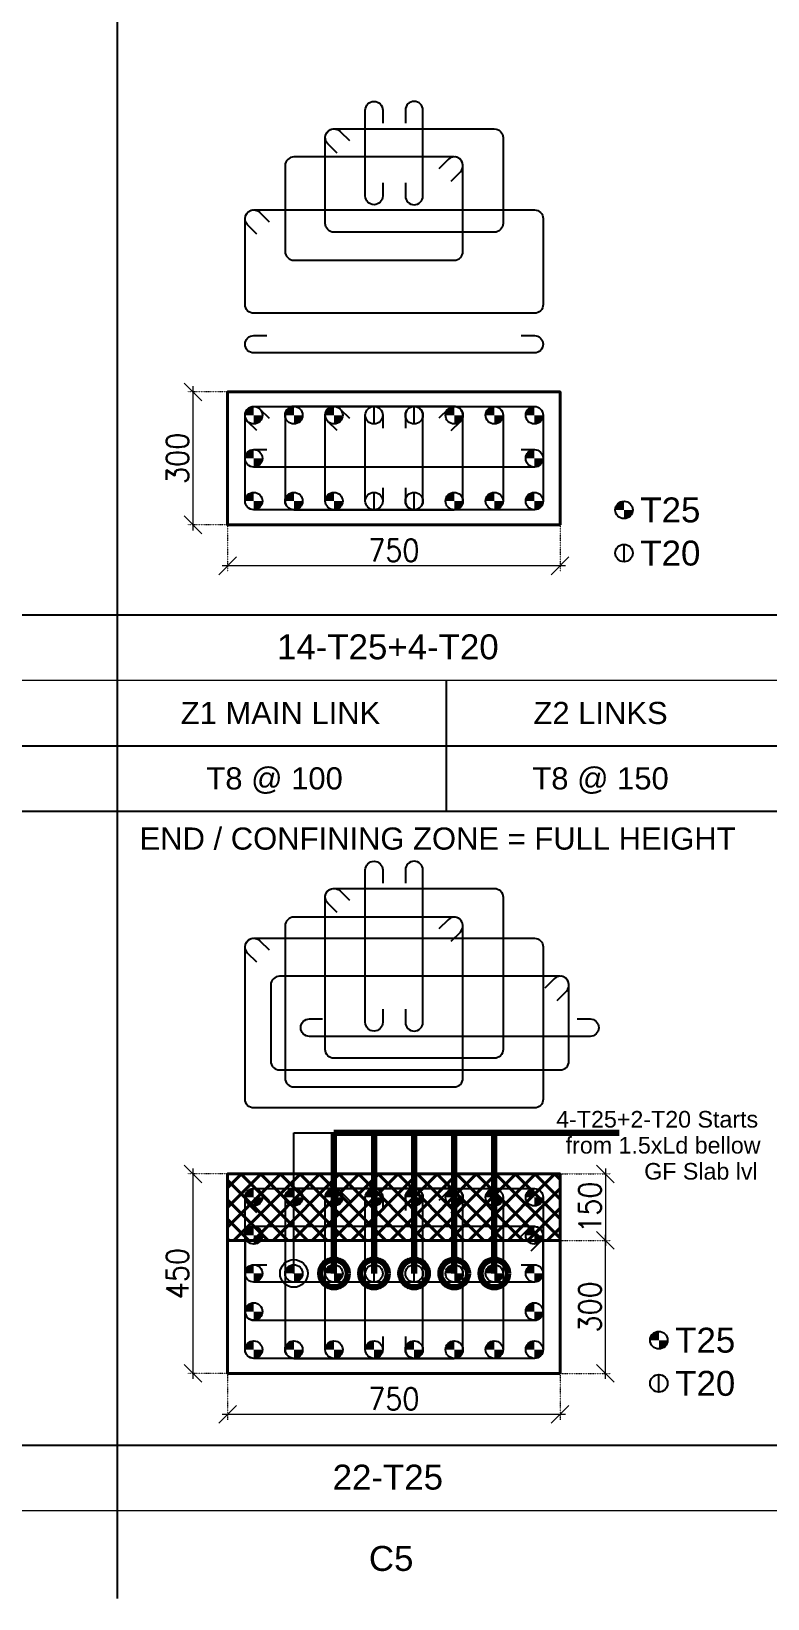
# Model space of a CAD drawing. Header units: millimetres. Extents: x 149548 to 2112824, y -1657616 to -1354760.
# Drawn here: x 2024798 to 2031443, y -1604346 to -1590201 of the extents above; entities that cross this region are included whole.
import ezdxf
from ezdxf.enums import TextEntityAlignment as Align

# ---------------------------------------------------------------- set-up
doc = ezdxf.new("R2010")
doc.units = ezdxf.units.MM
doc.header["$MEASUREMENT"] = 0
doc.header["$PDMODE"] = 98
doc.linetypes.add('DOT', pattern=[0.25, 0, -0.25])
for name, color, linetype in [('Columns', 90, 'Continuous'), ('s_hatch_25', 13, 'Continuous'), ('s_hatch_50', 43, 'Continuous'), ('s_rebar_link', 225, 'Continuous'), ('s_rebar_linkexp', 155, 'Continuous'), ('TEXT', 43, 'Continuous')]:
    doc.layers.add(name, color=color, linetype=linetype)
doc.layers.add('s-dm', color=171, linetype='Continuous', lineweight=15)
doc.layers.add('s_text', color=20, linetype='Continuous', lineweight=9)
doc.styles.add('AR', font='', dxfattribs={"width": 0.8})
doc.styles.add('ARIAL', font='arial.ttf')
doc.styles.add('RS', font='romans.shx', dxfattribs={"width": 0.9})
doc.styles.get('AR').set_extended_font_data('Arial Unicode MS')
doc.dimstyles.new('100', dxfattribs={"dimtxt": 180, "dimasz": 80, "dimexe": 0.18, "dimexo": 0.0625, "dimgap": 1, "dimtad": 1, "dimdec": 0, "dimzin": 0, "dimdsep": 46, "dimtxsty": 'AR', "dimblk": 'DOT', "dimcen": 0.09, "dimse1": 1, "dimse2": 1, "dimclrd": 50, "dimclrt": 256, "dimadec": 0, "dimazin": 0, "dimtfac": 1, "dimtdec": 0, "dimtix": 1, "dimtofl": 0, "dimtmove": 2, "dimatfit": 0, "dimfxl": 1, "dimtolj": 1, "dimtzin": 0, "dimlwd": -1, "dimarcsym": 0})
doc.dimstyles.new('Maheboob', dxfattribs={"dimtxt": 100, "dimasz": 100, "dimexe": 0, "dimexo": 0, "dimgap": 50, "dimtad": 1, "dimdec": 0, "dimdsep": 46, "dimtxsty": 'RS', "dimblk": 'ME', "dimcen": 225, "dimdle": 25, "dimclrd": 256, "dimclre": 256, "dimclrt": 7, "dimadec": 1, "dimazin": 1, "dimtfac": 1, "dimtdec": 0, "dimtmove": 0, "dimatfit": 0, "dimldrblk": 'ME', "dimfxl": 1, "dimlwd": -1, "dimlwe": -1, "dimarcsym": 0})

# ---------------------------------------------------------------- blocks, each defined once
blk = doc.blocks.new('_Oblique')
at = {"color": 0, "linetype": 'ByBlock', "lineweight": -2}
blk.add_line((-0.5, -0.5), (0.5, 0.5), dxfattribs=at)
blk = doc.blocks.new('*D1189')
at = {"layer": 'Defpoints', "color": 0}
for p in [(2026257, -1600513), (2026569, -1600513), (2026569, -1602313)]:
    blk.add_point(p, dxfattribs=at)
at = {"layer": 's-dm', "linetype": 'DOT'}
for p, q in [((2026569, -1600513), (2026207, -1600513)), ((2026569, -1602313), (2026207, -1602313))]:
    blk.add_line(p, q, dxfattribs=at)
at = {"layer": 's-dm'}
blk.add_line((2026257, -1602363), (2026257, -1600463), dxfattribs=at)
at = {"layer": 's-dm', "xscale": 160, "yscale": 160, "zscale": 160}
for p, rotation in [((2026257, -1600513), 90), ((2026257, -1602313), 270)]:
    blk.add_blockref('_Oblique', p, dxfattribs=dict(at, rotation=rotation))
at = {"layer": 's-dm', "color": 7, "insert": (2026117, -1601413), "char_height": 200, "attachment_point": 5, "rotation": 90, "style": 'RS'}
blk.add_mtext('450', dxfattribs=at)
blk = doc.blocks.new('ME')
at = {"layer": 's-dm', "color": 2, "ltscale": 50}
for p, q in [((0, -1.044), (0, 1.044)), ((-1.044, 0), (1.044, 0))]:
    blk.add_line(p, q, dxfattribs=at)
blk.add_lwpolyline([(0.738, 0.738), (-0.738, -0.738)], dxfattribs=at)
blk = doc.blocks.new('*D1190')
at = {"layer": 'Defpoints', "color": 0}
for p in [(2026569, -1602313), (2029569, -1602313), (2026569, -1602683)]:
    blk.add_point(p, dxfattribs=at)
at = {"layer": 's-dm', "linetype": 'DOT'}
for p, q in [((2026569, -1602313), (2026569, -1602733)), ((2029569, -1602313), (2029569, -1602733))]:
    blk.add_line(p, q, dxfattribs=at)
at = {"layer": 's-dm'}
blk.add_line((2029619, -1602683), (2026519, -1602683), dxfattribs=at)
at = {"layer": 's-dm', "xscale": 160, "yscale": 160, "zscale": 160, "rotation": 180}
blk.add_blockref('_Oblique', (2026569, -1602683), dxfattribs=at)
at = {"layer": 's-dm', "xscale": 160, "yscale": 160, "zscale": 160}
blk.add_blockref('_Oblique', (2029569, -1602683), dxfattribs=at)
at = {"layer": 's-dm', "color": 7, "insert": (2028069, -1602543), "char_height": 200, "attachment_point": 5, "style": 'RS'}
blk.add_mtext('750', dxfattribs=at)
blk = doc.blocks.new('*D1209')
at = {"layer": 'Defpoints', "color": 0}
for p in [(2026257, -1593455), (2026569, -1593455), (2026569, -1594655)]:
    blk.add_point(p, dxfattribs=at)
at = {"layer": 's-dm', "linetype": 'DOT'}
for p, q in [((2026569, -1593455), (2026207, -1593455)), ((2026569, -1594655), (2026207, -1594655))]:
    blk.add_line(p, q, dxfattribs=at)
at = {"layer": 's-dm'}
blk.add_line((2026257, -1594705), (2026257, -1593405), dxfattribs=at)
at = {"layer": 's-dm', "xscale": 160, "yscale": 160, "zscale": 160}
for p, rotation in [((2026257, -1593455), 90), ((2026257, -1594655), 270)]:
    blk.add_blockref('_Oblique', p, dxfattribs=dict(at, rotation=rotation))
at = {"layer": 's-dm', "color": 7, "insert": (2026117, -1594055), "char_height": 200, "attachment_point": 5, "rotation": 90, "style": 'RS'}
blk.add_mtext('300', dxfattribs=at)
blk = doc.blocks.new('*D1210')
at = {"layer": 'Defpoints', "color": 0}
for p in [(2026569, -1594655), (2029569, -1594655), (2026569, -1595025)]:
    blk.add_point(p, dxfattribs=at)
at = {"layer": 's-dm', "linetype": 'DOT'}
for p, q in [((2026569, -1594655), (2026569, -1595075)), ((2029569, -1594655), (2029569, -1595075))]:
    blk.add_line(p, q, dxfattribs=at)
at = {"layer": 's-dm'}
blk.add_line((2029619, -1595025), (2026519, -1595025), dxfattribs=at)
at = {"layer": 's-dm', "xscale": 160, "yscale": 160, "zscale": 160, "rotation": 180}
blk.add_blockref('_Oblique', (2026569, -1595025), dxfattribs=at)
at = {"layer": 's-dm', "xscale": 160, "yscale": 160, "zscale": 160}
blk.add_blockref('_Oblique', (2029569, -1595025), dxfattribs=at)
at = {"layer": 's-dm', "color": 7, "insert": (2028069, -1594885), "char_height": 200, "attachment_point": 5, "style": 'RS'}
blk.add_mtext('750', dxfattribs=at)
blk = doc.blocks.new('*D1223')
at = {"layer": 'Defpoints', "color": 0}
for p in [(2029569, -1600513), (2029569, -1601113), (2029979, -1601113)]:
    blk.add_point(p, dxfattribs=at)
at = {"layer": 's-dm', "linetype": 'DOT'}
for p, q in [((2029569, -1600513), (2030029, -1600513)), ((2029569, -1601113), (2030029, -1601113))]:
    blk.add_line(p, q, dxfattribs=at)
at = {"layer": 's-dm'}
blk.add_line((2029979, -1600463), (2029979, -1601163), dxfattribs=at)
at = {"layer": 's-dm', "xscale": 160, "yscale": 160, "zscale": 160}
for p, rotation in [((2029979, -1600513), 90), ((2029979, -1601113), 270)]:
    blk.add_blockref('_Oblique', p, dxfattribs=dict(at, rotation=rotation))
at = {"layer": 's-dm', "color": 7, "insert": (2029839, -1600813), "char_height": 200, "attachment_point": 5, "rotation": 90, "style": 'RS'}
blk.add_mtext('150', dxfattribs=at)
blk = doc.blocks.new('*D1224')
at = {"layer": 'Defpoints', "color": 0}
for p in [(2029569, -1601113), (2029979, -1601113), (2029569, -1602313)]:
    blk.add_point(p, dxfattribs=at)
at = {"layer": 's-dm', "linetype": 'DOT'}
for p, q in [((2029569, -1601113), (2030029, -1601113)), ((2029569, -1602313), (2030029, -1602313))]:
    blk.add_line(p, q, dxfattribs=at)
at = {"layer": 's-dm'}
blk.add_line((2029979, -1602363), (2029979, -1601063), dxfattribs=at)
at = {"layer": 's-dm', "xscale": 160, "yscale": 160, "zscale": 160}
for p, rotation in [((2029979, -1601113), 90), ((2029979, -1602313), 270)]:
    blk.add_blockref('_Oblique', p, dxfattribs=dict(at, rotation=rotation))
at = {"layer": 's-dm', "color": 7, "insert": (2029839, -1601713), "char_height": 200, "attachment_point": 5, "rotation": 90, "style": 'RS'}
blk.add_mtext('300', dxfattribs=at)
blk = doc.blocks.new('_Dot')
at = {"linetype": 'ByBlock', "lineweight": -2}
blk.add_line((-0.5, 0), (-1, 0), dxfattribs=at)
at = {"linetype": 'ByBlock', "const_width": 0.5}
blk.add_lwpolyline([(-0.25, 0, 1), (0.25, 0, 1)], format="xyb", close=True, dxfattribs=at)

msp = doc.modelspace()

# ---------------------------------------------------------------- hatches: boundary and pattern name
at = {"layer": 'Columns', "lineweight": 40}
h = msp.add_hatch(dxfattribs=at)
h.set_pattern_fill('ANSI37', color=251, scale=1000)
h.set_pattern_definition([(45, (-44688.55, 80011.89), (-88.3883476, 88.3883476), []), (135, (-44688.55, 80011.89), (-88.3883476, -88.3883476), [])])
h.paths.add_polyline_path([(2029569, -1601113), (2029569, -1600513), (2026569, -1600513), (2026569, -1601113)])
at = {"layer": 's_rebar_link'}
h = msp.add_hatch(color=256, dxfattribs=at)
edge = h.paths.add_edge_path(flags=0)
edge.add_line((2026726.5, -1593665.6), (2026805.2, -1593665.6))
edge.add_line((2026805.2, -1593665.6), (2026805.2, -1593586.9))
edge.add_arc((2026805.2, -1593665.6), 78.7, 90, 180)
edge = h.paths.add_edge_path(flags=0)
edge.add_line((2026884, -1593665.6), (2026805.2, -1593665.6))
edge.add_line((2026805.2, -1593665.6), (2026805.2, -1593744.3))
edge.add_arc((2026805.2, -1593665.6), 78.7, 270, 360)
h = msp.add_hatch(color=256, dxfattribs=at)
edge = h.paths.add_edge_path(flags=0)
edge.add_line((2027088.3, -1593665.6), (2027167, -1593665.6))
edge.add_line((2027167, -1593665.6), (2027167, -1593586.9))
edge.add_arc((2027167, -1593665.6), 78.7, 90, 180)
edge = h.paths.add_edge_path(flags=0)
edge.add_line((2027245.8, -1593665.6), (2027167, -1593665.6))
edge.add_line((2027167, -1593665.6), (2027167, -1593744.3))
edge.add_arc((2027167, -1593665.6), 78.7, 270, 360)
h = msp.add_hatch(color=256, dxfattribs=at)
edge = h.paths.add_edge_path(flags=0)
edge.add_line((2027450.1, -1593665.6), (2027528.9, -1593665.6))
edge.add_line((2027528.9, -1593665.6), (2027528.9, -1593586.9))
edge.add_arc((2027528.9, -1593665.6), 78.7, 90, 180)
edge = h.paths.add_edge_path(flags=0)
edge.add_line((2027607.6, -1593665.6), (2027528.9, -1593665.6))
edge.add_line((2027528.9, -1593665.6), (2027528.9, -1593744.3))
edge.add_arc((2027528.9, -1593665.6), 78.7, 270, 360)
h = msp.add_hatch(color=256, dxfattribs=at)
edge = h.paths.add_edge_path(flags=0)
edge.add_line((2028535.6, -1593665.6), (2028614.3, -1593665.6))
edge.add_line((2028614.3, -1593665.6), (2028614.3, -1593586.9))
edge.add_arc((2028614.3, -1593665.6), 78.7, 90, 180)
edge = h.paths.add_edge_path(flags=0)
edge.add_line((2028693, -1593665.6), (2028614.3, -1593665.6))
edge.add_line((2028614.3, -1593665.6), (2028614.3, -1593744.3))
edge.add_arc((2028614.3, -1593665.6), 78.7, 270, 360)
h = msp.add_hatch(color=256, dxfattribs=at)
edge = h.paths.add_edge_path(flags=0)
edge.add_line((2028897.4, -1593665.6), (2028976.1, -1593665.6))
edge.add_line((2028976.1, -1593665.6), (2028976.1, -1593586.9))
edge.add_arc((2028976.1, -1593665.6), 78.7, 90, 180)
edge = h.paths.add_edge_path(flags=0)
edge.add_line((2029054.9, -1593665.6), (2028976.1, -1593665.6))
edge.add_line((2028976.1, -1593665.6), (2028976.1, -1593744.3))
edge.add_arc((2028976.1, -1593665.6), 78.7, 270, 360)
h = msp.add_hatch(color=256, dxfattribs=at)
edge = h.paths.add_edge_path(flags=0)
edge.add_line((2029259.2, -1593665.6), (2029337.9, -1593665.6))
edge.add_line((2029337.9, -1593665.6), (2029337.9, -1593586.9))
edge.add_arc((2029337.9, -1593665.6), 78.7, 90, 180)
edge = h.paths.add_edge_path(flags=0)
edge.add_line((2029416.7, -1593665.6), (2029337.9, -1593665.6))
edge.add_line((2029337.9, -1593665.6), (2029337.9, -1593744.3))
edge.add_arc((2029337.9, -1593665.6), 78.7, 270, 360)
h = msp.add_hatch(color=256, dxfattribs=at)
edge = h.paths.add_edge_path(flags=0)
edge.add_line((2026726.5, -1594055), (2026805.2, -1594055))
edge.add_line((2026805.2, -1594055), (2026805.2, -1593976.3))
edge.add_arc((2026805.2, -1594055), 78.7, 90, 180)
edge = h.paths.add_edge_path(flags=0)
edge.add_line((2026884, -1594055), (2026805.2, -1594055))
edge.add_line((2026805.2, -1594055), (2026805.2, -1594133.8))
edge.add_arc((2026805.2, -1594055), 78.7, 270, 360)
h = msp.add_hatch(color=256, dxfattribs=at)
edge = h.paths.add_edge_path(flags=0)
edge.add_line((2029259.2, -1594055), (2029337.9, -1594055))
edge.add_line((2029337.9, -1594055), (2029337.9, -1593976.3))
edge.add_arc((2029337.9, -1594055), 78.7, 90, 180)
edge = h.paths.add_edge_path(flags=0)
edge.add_line((2029416.7, -1594055), (2029337.9, -1594055))
edge.add_line((2029337.9, -1594055), (2029337.9, -1594133.8))
edge.add_arc((2029337.9, -1594055), 78.7, 270, 360)
h = msp.add_hatch(color=256, dxfattribs=at)
edge = h.paths.add_edge_path(flags=0)
edge.add_line((2026726.5, -1594440.6), (2026805.2, -1594440.6))
edge.add_line((2026805.2, -1594440.6), (2026805.2, -1594361.8))
edge.add_arc((2026805.2, -1594440.6), 78.7, 90, 180)
edge = h.paths.add_edge_path(flags=0)
edge.add_line((2026884, -1594440.6), (2026805.2, -1594440.6))
edge.add_line((2026805.2, -1594440.6), (2026805.2, -1594519.3))
edge.add_arc((2026805.2, -1594440.6), 78.7, 270, 360)
h = msp.add_hatch(color=256, dxfattribs=at)
edge = h.paths.add_edge_path(flags=0)
edge.add_line((2027088.3, -1594440.6), (2027167, -1594440.6))
edge.add_line((2027167, -1594440.6), (2027167, -1594361.8))
edge.add_arc((2027167, -1594440.6), 78.7, 90, 180)
edge = h.paths.add_edge_path(flags=0)
edge.add_line((2027245.8, -1594440.6), (2027167, -1594440.6))
edge.add_line((2027167, -1594440.6), (2027167, -1594519.3))
edge.add_arc((2027167, -1594440.6), 78.7, 270, 360)
h = msp.add_hatch(color=256, dxfattribs=at)
edge = h.paths.add_edge_path(flags=0)
edge.add_line((2027450.1, -1594440.6), (2027528.9, -1594440.6))
edge.add_line((2027528.9, -1594440.6), (2027528.9, -1594361.8))
edge.add_arc((2027528.9, -1594440.6), 78.7, 90, 180)
edge = h.paths.add_edge_path(flags=0)
edge.add_line((2027607.6, -1594440.6), (2027528.9, -1594440.6))
edge.add_line((2027528.9, -1594440.6), (2027528.9, -1594519.3))
edge.add_arc((2027528.9, -1594440.6), 78.7, 270, 360)
h = msp.add_hatch(color=256, dxfattribs=at)
edge = h.paths.add_edge_path(flags=0)
edge.add_line((2028535.6, -1594440.6), (2028614.3, -1594440.6))
edge.add_line((2028614.3, -1594440.6), (2028614.3, -1594361.8))
edge.add_arc((2028614.3, -1594440.6), 78.7, 90, 180)
edge = h.paths.add_edge_path(flags=0)
edge.add_line((2028693, -1594440.6), (2028614.3, -1594440.6))
edge.add_line((2028614.3, -1594440.6), (2028614.3, -1594519.3))
edge.add_arc((2028614.3, -1594440.6), 78.7, 270, 360)
h = msp.add_hatch(color=256, dxfattribs=at)
edge = h.paths.add_edge_path(flags=0)
edge.add_line((2028897.4, -1594440.6), (2028976.1, -1594440.6))
edge.add_line((2028976.1, -1594440.6), (2028976.1, -1594361.8))
edge.add_arc((2028976.1, -1594440.6), 78.7, 90, 180)
edge = h.paths.add_edge_path(flags=0)
edge.add_line((2029054.9, -1594440.6), (2028976.1, -1594440.6))
edge.add_line((2028976.1, -1594440.6), (2028976.1, -1594519.3))
edge.add_arc((2028976.1, -1594440.6), 78.7, 270, 360)
h = msp.add_hatch(color=256, dxfattribs=at)
edge = h.paths.add_edge_path(flags=0)
edge.add_line((2029259.2, -1594440.6), (2029337.9, -1594440.6))
edge.add_line((2029337.9, -1594440.6), (2029337.9, -1594361.8))
edge.add_arc((2029337.9, -1594440.6), 78.7, 90, 180)
edge = h.paths.add_edge_path(flags=0)
edge.add_line((2029416.7, -1594440.6), (2029337.9, -1594440.6))
edge.add_line((2029337.9, -1594440.6), (2029337.9, -1594519.3))
edge.add_arc((2029337.9, -1594440.6), 78.7, 270, 360)
h = msp.add_hatch(color=256, dxfattribs=at)
edge = h.paths.add_edge_path(flags=0)
edge.add_line((2030067.8, -1594520.4), (2030146.6, -1594520.4))
edge.add_line((2030146.6, -1594520.4), (2030146.6, -1594441.7))
edge.add_arc((2030146.6, -1594520.4), 78.7, 90, 180)
edge = h.paths.add_edge_path(flags=0)
edge.add_line((2030225.3, -1594520.4), (2030146.6, -1594520.4))
edge.add_line((2030146.6, -1594520.4), (2030146.6, -1594599.2))
edge.add_arc((2030146.6, -1594520.4), 78.7, 270, 360)
h = msp.add_hatch(color=256, dxfattribs=at)
edge = h.paths.add_edge_path(flags=0)
edge.add_line((2026726.5, -1600723.6), (2026805.2, -1600723.6))
edge.add_line((2026805.2, -1600723.6), (2026805.2, -1600644.8))
edge.add_arc((2026805.2, -1600723.6), 78.7, 90, 180)
edge = h.paths.add_edge_path(flags=0)
edge.add_line((2026884, -1600723.6), (2026805.2, -1600723.6))
edge.add_line((2026805.2, -1600723.6), (2026805.2, -1600802.3))
edge.add_arc((2026805.2, -1600723.6), 78.7, 270, 360)
h = msp.add_hatch(color=256, dxfattribs=at)
edge = h.paths.add_edge_path(flags=0)
edge.add_line((2027088.3, -1600723.6), (2027167, -1600723.6))
edge.add_line((2027167, -1600723.6), (2027167, -1600644.8))
edge.add_arc((2027167, -1600723.6), 78.7, 90, 180)
edge = h.paths.add_edge_path(flags=0)
edge.add_line((2027245.8, -1600723.6), (2027167, -1600723.6))
edge.add_line((2027167, -1600723.6), (2027167, -1600802.3))
edge.add_arc((2027167, -1600723.6), 78.7, 270, 360)
h = msp.add_hatch(color=256, dxfattribs=at)
edge = h.paths.add_edge_path(flags=0)
edge.add_line((2027450.1, -1600723.6), (2027528.9, -1600723.6))
edge.add_line((2027528.9, -1600723.6), (2027528.9, -1600644.8))
edge.add_arc((2027528.9, -1600723.6), 78.7, 90, 180)
edge = h.paths.add_edge_path(flags=0)
edge.add_line((2027607.6, -1600723.6), (2027528.9, -1600723.6))
edge.add_line((2027528.9, -1600723.6), (2027528.9, -1600802.3))
edge.add_arc((2027528.9, -1600723.6), 78.7, 270, 360)
h = msp.add_hatch(color=256, dxfattribs=at)
edge = h.paths.add_edge_path(flags=0)
edge.add_line((2027811.9, -1600723.6), (2027890.7, -1600723.6))
edge.add_line((2027890.7, -1600723.6), (2027890.7, -1600644.8))
edge.add_arc((2027890.7, -1600723.6), 78.7, 90, 180)
edge = h.paths.add_edge_path(flags=0)
edge.add_line((2027969.4, -1600723.6), (2027890.7, -1600723.6))
edge.add_line((2027890.7, -1600723.6), (2027890.7, -1600802.3))
edge.add_arc((2027890.7, -1600723.6), 78.7, 270, 360)
h = msp.add_hatch(color=256, dxfattribs=at)
edge = h.paths.add_edge_path(flags=0)
edge.add_line((2028173.8, -1600723.6), (2028252.5, -1600723.6))
edge.add_line((2028252.5, -1600723.6), (2028252.5, -1600644.8))
edge.add_arc((2028252.5, -1600723.6), 78.7, 90, 180)
edge = h.paths.add_edge_path(flags=0)
edge.add_line((2028331.2, -1600723.6), (2028252.5, -1600723.6))
edge.add_line((2028252.5, -1600723.6), (2028252.5, -1600802.3))
edge.add_arc((2028252.5, -1600723.6), 78.7, 270, 360)
h = msp.add_hatch(color=256, dxfattribs=at)
edge = h.paths.add_edge_path(flags=0)
edge.add_line((2028535.6, -1600723.6), (2028614.3, -1600723.6))
edge.add_line((2028614.3, -1600723.6), (2028614.3, -1600644.8))
edge.add_arc((2028614.3, -1600723.6), 78.7, 90, 180)
edge = h.paths.add_edge_path(flags=0)
edge.add_line((2028693, -1600723.6), (2028614.3, -1600723.6))
edge.add_line((2028614.3, -1600723.6), (2028614.3, -1600802.3))
edge.add_arc((2028614.3, -1600723.6), 78.7, 270, 360)
h = msp.add_hatch(color=256, dxfattribs=at)
edge = h.paths.add_edge_path(flags=0)
edge.add_line((2028897.4, -1600723.6), (2028976.1, -1600723.6))
edge.add_line((2028976.1, -1600723.6), (2028976.1, -1600644.8))
edge.add_arc((2028976.1, -1600723.6), 78.7, 90, 180)
edge = h.paths.add_edge_path(flags=0)
edge.add_line((2029054.9, -1600723.6), (2028976.1, -1600723.6))
edge.add_line((2028976.1, -1600723.6), (2028976.1, -1600802.3))
edge.add_arc((2028976.1, -1600723.6), 78.7, 270, 360)
h = msp.add_hatch(color=256, dxfattribs=at)
edge = h.paths.add_edge_path(flags=0)
edge.add_line((2029259.2, -1600723.6), (2029337.9, -1600723.6))
edge.add_line((2029337.9, -1600723.6), (2029337.9, -1600644.8))
edge.add_arc((2029337.9, -1600723.6), 78.7, 90, 180)
edge = h.paths.add_edge_path(flags=0)
edge.add_line((2029416.7, -1600723.6), (2029337.9, -1600723.6))
edge.add_line((2029337.9, -1600723.6), (2029337.9, -1600802.3))
edge.add_arc((2029337.9, -1600723.6), 78.7, 270, 360)
h = msp.add_hatch(color=256, dxfattribs=at)
edge = h.paths.add_edge_path(flags=0)
edge.add_line((2026726.5, -1601067.3), (2026805.2, -1601067.3))
edge.add_line((2026805.2, -1601067.3), (2026805.2, -1600988.6))
edge.add_arc((2026805.2, -1601067.3), 78.7, 90, 180)
edge = h.paths.add_edge_path(flags=0)
edge.add_line((2026884, -1601067.3), (2026805.2, -1601067.3))
edge.add_line((2026805.2, -1601067.3), (2026805.2, -1601146))
edge.add_arc((2026805.2, -1601067.3), 78.7, 270, 360)
h = msp.add_hatch(color=256, dxfattribs=at)
edge = h.paths.add_edge_path(flags=0)
edge.add_line((2029259.2, -1601067.3), (2029337.9, -1601067.3))
edge.add_line((2029337.9, -1601067.3), (2029337.9, -1600988.6))
edge.add_arc((2029337.9, -1601067.3), 78.7, 90, 180)
edge = h.paths.add_edge_path(flags=0)
edge.add_line((2029416.7, -1601067.3), (2029337.9, -1601067.3))
edge.add_line((2029337.9, -1601067.3), (2029337.9, -1601146))
edge.add_arc((2029337.9, -1601067.3), 78.7, 270, 360)
h = msp.add_hatch(color=256, dxfattribs=at)
edge = h.paths.add_edge_path(flags=0)
edge.add_line((2026726.5, -1601411), (2026805.2, -1601411))
edge.add_line((2026805.2, -1601411), (2026805.2, -1601332.3))
edge.add_arc((2026805.2, -1601411), 78.7, 90, 180)
edge = h.paths.add_edge_path(flags=0)
edge.add_line((2026884, -1601411), (2026805.2, -1601411))
edge.add_line((2026805.2, -1601411), (2026805.2, -1601489.8))
edge.add_arc((2026805.2, -1601411), 78.7, 270, 360)
h = msp.add_hatch(color=256, dxfattribs=at)
edge = h.paths.add_edge_path(flags=0)
edge.add_line((2027088.3, -1601411), (2027167, -1601411))
edge.add_line((2027167, -1601411), (2027167, -1601332.3))
edge.add_arc((2027167, -1601411), 78.7, 90, 180)
edge = h.paths.add_edge_path(flags=0)
edge.add_line((2027245.8, -1601411), (2027167, -1601411))
edge.add_line((2027167, -1601411), (2027167, -1601489.8))
edge.add_arc((2027167, -1601411), 78.7, 270, 360)
h = msp.add_hatch(color=256, dxfattribs=at)
edge = h.paths.add_edge_path(flags=0)
edge.add_line((2027450.1, -1601411), (2027528.9, -1601411))
edge.add_line((2027528.9, -1601411), (2027528.9, -1601332.3))
edge.add_arc((2027528.9, -1601411), 78.7, 90, 180)
edge = h.paths.add_edge_path(flags=0)
edge.add_line((2027607.6, -1601411), (2027528.9, -1601411))
edge.add_line((2027528.9, -1601411), (2027528.9, -1601489.8))
edge.add_arc((2027528.9, -1601411), 78.7, 270, 360)
h = msp.add_hatch(color=256, dxfattribs=at)
edge = h.paths.add_edge_path(flags=0)
edge.add_line((2028535.6, -1601411), (2028614.3, -1601411))
edge.add_line((2028614.3, -1601411), (2028614.3, -1601332.3))
edge.add_arc((2028614.3, -1601411), 78.7, 90, 180)
edge = h.paths.add_edge_path(flags=0)
edge.add_line((2028693, -1601411), (2028614.3, -1601411))
edge.add_line((2028614.3, -1601411), (2028614.3, -1601489.8))
edge.add_arc((2028614.3, -1601411), 78.7, 270, 360)
h = msp.add_hatch(color=256, dxfattribs=at)
edge = h.paths.add_edge_path(flags=0)
edge.add_line((2028897.4, -1601411), (2028976.1, -1601411))
edge.add_line((2028976.1, -1601411), (2028976.1, -1601332.3))
edge.add_arc((2028976.1, -1601411), 78.7, 90, 180)
edge = h.paths.add_edge_path(flags=0)
edge.add_line((2029054.9, -1601411), (2028976.1, -1601411))
edge.add_line((2028976.1, -1601411), (2028976.1, -1601489.8))
edge.add_arc((2028976.1, -1601411), 78.7, 270, 360)
h = msp.add_hatch(color=256, dxfattribs=at)
edge = h.paths.add_edge_path(flags=0)
edge.add_line((2029259.2, -1601411), (2029337.9, -1601411))
edge.add_line((2029337.9, -1601411), (2029337.9, -1601332.3))
edge.add_arc((2029337.9, -1601411), 78.7, 90, 180)
edge = h.paths.add_edge_path(flags=0)
edge.add_line((2029416.7, -1601411), (2029337.9, -1601411))
edge.add_line((2029337.9, -1601411), (2029337.9, -1601489.8))
edge.add_arc((2029337.9, -1601411), 78.7, 270, 360)
h = msp.add_hatch(color=256, dxfattribs=at)
edge = h.paths.add_edge_path(flags=0)
edge.add_line((2026726.5, -1601754.8), (2026805.2, -1601754.8))
edge.add_line((2026805.2, -1601754.8), (2026805.2, -1601676))
edge.add_arc((2026805.2, -1601754.8), 78.7, 90, 180)
edge = h.paths.add_edge_path(flags=0)
edge.add_line((2026884, -1601754.8), (2026805.2, -1601754.8))
edge.add_line((2026805.2, -1601754.8), (2026805.2, -1601833.5))
edge.add_arc((2026805.2, -1601754.8), 78.7, 270, 360)
h = msp.add_hatch(color=256, dxfattribs=at)
edge = h.paths.add_edge_path(flags=0)
edge.add_line((2029259.2, -1601754.8), (2029337.9, -1601754.8))
edge.add_line((2029337.9, -1601754.8), (2029337.9, -1601676))
edge.add_arc((2029337.9, -1601754.8), 78.7, 90, 180)
edge = h.paths.add_edge_path(flags=0)
edge.add_line((2029416.7, -1601754.8), (2029337.9, -1601754.8))
edge.add_line((2029337.9, -1601754.8), (2029337.9, -1601833.5))
edge.add_arc((2029337.9, -1601754.8), 78.7, 270, 360)
h = msp.add_hatch(color=256, dxfattribs=at)
edge = h.paths.add_edge_path(flags=0)
edge.add_line((2030382.3, -1602013.4), (2030461.1, -1602013.4))
edge.add_line((2030461.1, -1602013.4), (2030461.1, -1601934.6))
edge.add_arc((2030461.1, -1602013.4), 78.7, 90, 180)
edge = h.paths.add_edge_path(flags=0)
edge.add_line((2030539.8, -1602013.4), (2030461.1, -1602013.4))
edge.add_line((2030461.1, -1602013.4), (2030461.1, -1602092.1))
edge.add_arc((2030461.1, -1602013.4), 78.7, 270, 360)
h = msp.add_hatch(color=256, dxfattribs=at)
edge = h.paths.add_edge_path(flags=0)
edge.add_line((2026726.5, -1602098.5), (2026805.2, -1602098.5))
edge.add_line((2026805.2, -1602098.5), (2026805.2, -1602019.8))
edge.add_arc((2026805.2, -1602098.5), 78.7, 90, 180)
edge = h.paths.add_edge_path(flags=0)
edge.add_line((2026884, -1602098.5), (2026805.2, -1602098.5))
edge.add_line((2026805.2, -1602098.5), (2026805.2, -1602177.2))
edge.add_arc((2026805.2, -1602098.5), 78.7, 270, 360)
h = msp.add_hatch(color=256, dxfattribs=at)
edge = h.paths.add_edge_path(flags=0)
edge.add_line((2027088.3, -1602098.5), (2027167, -1602098.5))
edge.add_line((2027167, -1602098.5), (2027167, -1602019.8))
edge.add_arc((2027167, -1602098.5), 78.7, 90, 180)
edge = h.paths.add_edge_path(flags=0)
edge.add_line((2027245.8, -1602098.5), (2027167, -1602098.5))
edge.add_line((2027167, -1602098.5), (2027167, -1602177.2))
edge.add_arc((2027167, -1602098.5), 78.7, 270, 360)
h = msp.add_hatch(color=256, dxfattribs=at)
edge = h.paths.add_edge_path(flags=0)
edge.add_line((2027450.1, -1602098.5), (2027528.9, -1602098.5))
edge.add_line((2027528.9, -1602098.5), (2027528.9, -1602019.8))
edge.add_arc((2027528.9, -1602098.5), 78.7, 90, 180)
edge = h.paths.add_edge_path(flags=0)
edge.add_line((2027607.6, -1602098.5), (2027528.9, -1602098.5))
edge.add_line((2027528.9, -1602098.5), (2027528.9, -1602177.2))
edge.add_arc((2027528.9, -1602098.5), 78.7, 270, 360)
h = msp.add_hatch(color=256, dxfattribs=at)
edge = h.paths.add_edge_path(flags=0)
edge.add_line((2027811.9, -1602098.5), (2027890.7, -1602098.5))
edge.add_line((2027890.7, -1602098.5), (2027890.7, -1602019.8))
edge.add_arc((2027890.7, -1602098.5), 78.7, 90, 180)
edge = h.paths.add_edge_path(flags=0)
edge.add_line((2027969.4, -1602098.5), (2027890.7, -1602098.5))
edge.add_line((2027890.7, -1602098.5), (2027890.7, -1602177.2))
edge.add_arc((2027890.7, -1602098.5), 78.7, 270, 360)
h = msp.add_hatch(color=256, dxfattribs=at)
edge = h.paths.add_edge_path(flags=0)
edge.add_line((2028173.8, -1602098.5), (2028252.5, -1602098.5))
edge.add_line((2028252.5, -1602098.5), (2028252.5, -1602019.8))
edge.add_arc((2028252.5, -1602098.5), 78.7, 90, 180)
edge = h.paths.add_edge_path(flags=0)
edge.add_line((2028331.2, -1602098.5), (2028252.5, -1602098.5))
edge.add_line((2028252.5, -1602098.5), (2028252.5, -1602177.2))
edge.add_arc((2028252.5, -1602098.5), 78.7, 270, 360)
h = msp.add_hatch(color=256, dxfattribs=at)
edge = h.paths.add_edge_path(flags=0)
edge.add_line((2028535.6, -1602098.5), (2028614.3, -1602098.5))
edge.add_line((2028614.3, -1602098.5), (2028614.3, -1602019.8))
edge.add_arc((2028614.3, -1602098.5), 78.7, 90, 180)
edge = h.paths.add_edge_path(flags=0)
edge.add_line((2028693, -1602098.5), (2028614.3, -1602098.5))
edge.add_line((2028614.3, -1602098.5), (2028614.3, -1602177.2))
edge.add_arc((2028614.3, -1602098.5), 78.7, 270, 360)
h = msp.add_hatch(color=256, dxfattribs=at)
edge = h.paths.add_edge_path(flags=0)
edge.add_line((2028897.4, -1602098.5), (2028976.1, -1602098.5))
edge.add_line((2028976.1, -1602098.5), (2028976.1, -1602019.8))
edge.add_arc((2028976.1, -1602098.5), 78.7, 90, 180)
edge = h.paths.add_edge_path(flags=0)
edge.add_line((2029054.9, -1602098.5), (2028976.1, -1602098.5))
edge.add_line((2028976.1, -1602098.5), (2028976.1, -1602177.2))
edge.add_arc((2028976.1, -1602098.5), 78.7, 270, 360)
h = msp.add_hatch(color=256, dxfattribs=at)
edge = h.paths.add_edge_path(flags=0)
edge.add_line((2029259.2, -1602098.5), (2029337.9, -1602098.5))
edge.add_line((2029337.9, -1602098.5), (2029337.9, -1602019.8))
edge.add_arc((2029337.9, -1602098.5), 78.7, 90, 180)
edge = h.paths.add_edge_path(flags=0)
edge.add_line((2029416.7, -1602098.5), (2029337.9, -1602098.5))
edge.add_line((2029337.9, -1602098.5), (2029337.9, -1602177.2))
edge.add_arc((2029337.9, -1602098.5), 78.7, 270, 360)

# ---------------------------------------------------------------- linework, layer by layer
at = {"layer": 'Columns', "lineweight": 40}
for points in [[(2029569, -1594655), (2029569, -1593455), (2026569, -1593455), (2026569, -1594655)], [(2029569, -1602313), (2029569, -1600513), (2026569, -1600513), (2026569, -1602313)]]:
    msp.add_lwpolyline(points, close=True, dxfattribs=at)
at = {"layer": 'Columns', "color": 251, "lineweight": 40}
msp.add_lwpolyline([(2029569, -1601113), (2029569, -1600513), (2026569, -1600513), (2026569, -1601113)], close=True, dxfattribs=at)
at = {"layer": 's_hatch_25'}
msp.add_line((2025573.8, -1581071.8), (2025573.8, -1604345.9), dxfattribs=at)
at = {"layer": 's_hatch_50'}
for p, q in [((2007175, -1595467.5), (2043372.5, -1595467.5)), ((2001228.1, -1602960.5), (2078970, -1602960.4))]:
    msp.add_line(p, q, dxfattribs=at)
at = {"layer": 's_rebar_link'}
for p, q in [((2027890.7, -1593744.3), (2027890.7, -1593586.9)), ((2028252.5, -1593744.3), (2028252.5, -1593586.9)), ((2027890.7, -1594519.3), (2027890.7, -1594361.8)), ((2028252.5, -1594519.3), (2028252.5, -1594361.8)), ((2030146.6, -1594988.7), (2030146.6, -1594831.2)), ((2027890.7, -1601489.8), (2027890.7, -1601332.3)), ((2028252.5, -1601489.8), (2028252.5, -1601332.3)), ((2030461.1, -1602481.6), (2030461.1, -1602324.1))]:
    msp.add_line(p, q, dxfattribs=at)
for points in [[(2026833.1, -1593804.8), (2026749.6, -1593721.3, -0.668178), (2026805.2, -1593586.9), (2029337.9, -1593586.9, -0.4142136), (2029416.7, -1593665.6), (2029416.7, -1594440.6, -0.4142136), (2029337.9, -1594519.3), (2026805.2, -1594519.3, -0.4142136), (2026726.5, -1594440.6), (2026726.5, -1593665.6, -0.6681793), (2026860.9, -1593609.9), (2026944.4, -1593693.4)], [(2028586.5, -1593804.8), (2028670, -1593721.3, 0.668178), (2028614.3, -1593586.9), (2027167.1, -1593586.9, 0.4142136), (2027088.3, -1593665.6), (2027088.3, -1594440.6, 0.4142136), (2027167.1, -1594519.3), (2028614.3, -1594519.3, 0.4142136), (2028693, -1594440.6), (2028693, -1593665.6, 0.6681793), (2028558.6, -1593609.9), (2028475.1, -1593693.4)], [(2027556.7, -1593804.8), (2027473.2, -1593721.3, -0.668178), (2027528.9, -1593586.9), (2028976.1, -1593586.9, -0.4142136), (2029054.9, -1593665.6), (2029054.9, -1594440.6, -0.4142136), (2028976.1, -1594519.3), (2027528.9, -1594519.3, -0.4142136), (2027450.1, -1594440.6), (2027450.1, -1593665.6, -0.6681793), (2027584.5, -1593609.9), (2027668, -1593693.4)], [(2027969.4, -1594322.5), (2027969.4, -1594440.5, -1), (2027812, -1594440.5), (2027812, -1593665.6, -1), (2027969.4, -1593665.6), (2027969.4, -1593783.7)], [(2028173.8, -1594322.5), (2028173.8, -1594440.6, 1), (2028331.2, -1594440.6), (2028331.2, -1593665.6, 1), (2028173.8, -1593665.6), (2028173.8, -1593783.7)], [(2029219.8, -1593976.3), (2029337.9, -1593976.3, -1), (2029337.9, -1594133.8), (2026805.2, -1594133.8, -1), (2026805.2, -1593976.3), (2026923.3, -1593976.3)], [(2026833.1, -1600862.7), (2026749.6, -1600779.2, -0.668178), (2026805.2, -1600644.8), (2029337.9, -1600644.8, -0.4142136), (2029416.7, -1600723.6), (2029416.7, -1602098.5, -0.4142136), (2029337.9, -1602177.2), (2026805.2, -1602177.2, -0.4142136), (2026726.5, -1602098.5), (2026726.5, -1600723.6, -0.6681793), (2026860.9, -1600667.9), (2026944.4, -1600751.4)], [(2028586.5, -1600862.7), (2028670, -1600779.2, 0.668178), (2028614.3, -1600644.8), (2027167.1, -1600644.8, 0.4142136), (2027088.3, -1600723.6), (2027088.3, -1602098.5, 0.4142136), (2027167.1, -1602177.2), (2028614.3, -1602177.2, 0.4142136), (2028693, -1602098.5), (2028693, -1600723.6, 0.6681793), (2028558.6, -1600667.9), (2028475.1, -1600751.4)], [(2027556.7, -1600862.7), (2027473.2, -1600779.2, -0.668178), (2027528.9, -1600644.8), (2028976.1, -1600644.8, -0.4142136), (2029054.9, -1600723.6), (2029054.9, -1602098.5, -0.4142136), (2028976.1, -1602177.2), (2027528.9, -1602177.2, -0.4142136), (2027450.1, -1602098.5), (2027450.1, -1600723.6, -0.6681793), (2027584.5, -1600667.9), (2027668, -1600751.4)], [(2027969.4, -1601980.4), (2027969.4, -1602098.5, -1), (2027812, -1602098.5), (2027812, -1600723.6, -1), (2027969.4, -1600723.6), (2027969.4, -1600841.7)], [(2028173.8, -1601980.4), (2028173.8, -1602098.5, 1), (2028331.2, -1602098.5), (2028331.2, -1600723.6, 1), (2028173.8, -1600723.6), (2028173.8, -1600841.7)], [(2029310.1, -1601206.5), (2029393.6, -1601123, 0.668178), (2029337.9, -1600988.6), (2026805.2, -1600988.6, 0.4142136), (2026726.5, -1601067.3), (2026726.5, -1601754.8, 0.4142136), (2026805.2, -1601833.5), (2029337.9, -1601833.5, 0.4142136), (2029416.7, -1601754.8), (2029416.7, -1601067.3, 0.6681793), (2029282.3, -1601011.6), (2029198.8, -1601095.1)], [(2029219.8, -1601332.3), (2029337.9, -1601332.3, -1), (2029337.9, -1601489.8), (2026805.2, -1601489.8, -1), (2026805.2, -1601332.3), (2026923.3, -1601332.3)]]:
    msp.add_lwpolyline(points, format="xyb", dxfattribs=at)
for centre in [(2026805.2, -1593665.6), (2027167.1, -1593665.6), (2027528.9, -1593665.6), (2027890.7, -1593665.6), (2028252.5, -1593665.6), (2028614.3, -1593665.6), (2028976.1, -1593665.6), (2029337.9, -1593665.6), (2026805.2, -1594055), (2029337.9, -1594055), (2026805.2, -1594440.6), (2027167.1, -1594440.6), (2027528.9, -1594440.6), (2027890.7, -1594440.6), (2028252.5, -1594440.6), (2028614.3, -1594440.6), (2028976.1, -1594440.6), (2029337.9, -1594440.6), (2030146.6, -1594520.4), (2030146.6, -1594909.9), (2026805.2, -1600723.6), (2027167.1, -1600723.6), (2027528.9, -1600723.6), (2027890.7, -1600723.6), (2028252.5, -1600723.6), (2028614.3, -1600723.6), (2028976.1, -1600723.6), (2029337.9, -1600723.6), (2026805.2, -1601067.3), (2029337.9, -1601067.3), (2026805.2, -1601411), (2027167.1, -1601411), (2027528.9, -1601411), (2027890.7, -1601411), (2028252.5, -1601411), (2028614.3, -1601411), (2028976.1, -1601411), (2029337.9, -1601411), (2026805.2, -1601754.8), (2029337.9, -1601754.8), (2030461.1, -1602013.4), (2026805.2, -1602098.5), (2027167.1, -1602098.5), (2027528.9, -1602098.5), (2027890.7, -1602098.5), (2028252.5, -1602098.5), (2028614.3, -1602098.5), (2028976.1, -1602098.5), (2029337.9, -1602098.5), (2030461.1, -1602402.9)]:
    msp.add_circle(centre, 78.7, dxfattribs=at)
at = {"layer": 's_rebar_linkexp'}
for points in [[(2027969.4, -1591569), (2027969.4, -1591687, -1), (2027812, -1591687), (2027812, -1590912.1, -1), (2027969.4, -1590912.1), (2027969.4, -1591030.2)], [(2028173.8, -1591569), (2028173.8, -1591687.1, 1), (2028331.2, -1591687.1), (2028331.2, -1590912.1, 1), (2028173.8, -1590912.1), (2028173.8, -1591030.2)], [(2027556.7, -1591299.3), (2027473.2, -1591215.8, -0.668178), (2027528.9, -1591081.4), (2028976.1, -1591081.4, -0.4142136), (2029054.9, -1591160.1), (2029054.9, -1591935.1, -0.4142136), (2028976.1, -1592013.8), (2027528.9, -1592013.8, -0.4142136), (2027450.1, -1591935.1), (2027450.1, -1591160.1, -0.6681793), (2027584.5, -1591104.4), (2027668, -1591187.9)], [(2028586.5, -1591552.3), (2028670, -1591468.8, 0.668178), (2028614.3, -1591334.4), (2027167.1, -1591334.4, 0.4142136), (2027088.3, -1591413.1), (2027088.3, -1592188.1, 0.4142136), (2027167.1, -1592266.8), (2028614.3, -1592266.8, 0.4142136), (2028693, -1592188.1), (2028693, -1591413.1, 0.6681793), (2028558.6, -1591357.4), (2028475.1, -1591440.9)], [(2026833.1, -1592030.8), (2026749.6, -1591947.3, -0.668178), (2026805.2, -1591812.9), (2029337.9, -1591812.9, -0.4142136), (2029416.7, -1591891.6), (2029416.7, -1592666.6, -0.4142136), (2029337.9, -1592745.3), (2026805.2, -1592745.3, -0.4142136), (2026726.5, -1592666.6), (2026726.5, -1591891.6, -0.6681793), (2026860.9, -1591835.9), (2026944.4, -1591919.4)], [(2029219.8, -1592946.3), (2029337.9, -1592946.3, -1), (2029337.9, -1593103.8), (2026805.2, -1593103.8, -1), (2026805.2, -1592946.3), (2026923.3, -1592946.3)], [(2027969.4, -1599026.4), (2027969.4, -1599144.5, -1), (2027812, -1599144.5), (2027812, -1597769.6, -1), (2027969.4, -1597769.6), (2027969.4, -1597887.7)], [(2028173.8, -1599026.4), (2028173.8, -1599144.5, 1), (2028331.2, -1599144.5), (2028331.2, -1597769.6, 1), (2028173.8, -1597769.6), (2028173.8, -1597887.7)], [(2027556.7, -1598154.2), (2027473.2, -1598070.7, -0.668178), (2027528.9, -1597936.3), (2028976.1, -1597936.3, -0.4142136), (2029054.9, -1598015.1), (2029054.9, -1599390, -0.4142136), (2028976.1, -1599468.7), (2027528.9, -1599468.7, -0.4142136), (2027450.1, -1599390), (2027450.1, -1598015.1, -0.6681793), (2027584.5, -1597959.4), (2027668, -1598042.9)], [(2028586.5, -1598413.2), (2028670, -1598329.7, 0.668178), (2028614.3, -1598195.3), (2027167.1, -1598195.3, 0.4142136), (2027088.3, -1598274.1), (2027088.3, -1599649, 0.4142136), (2027167.1, -1599727.7), (2028614.3, -1599727.7, 0.4142136), (2028693, -1599649), (2028693, -1598274.1, 0.6681793), (2028558.6, -1598218.4), (2028475.1, -1598301.9)], [(2026833.1, -1598603.2), (2026749.6, -1598519.7, -0.668178), (2026805.2, -1598385.3), (2029337.9, -1598385.3, -0.4142136), (2029416.7, -1598464.1), (2029416.7, -1599839, -0.4142136), (2029337.9, -1599917.7), (2026805.2, -1599917.7, -0.4142136), (2026726.5, -1599839), (2026726.5, -1598464.1, -0.6681793), (2026860.9, -1598408.4), (2026944.4, -1598491.9)], [(2029542.6, -1598947), (2029626.1, -1598863.5, 0.668178), (2029570.4, -1598729.1), (2027037.7, -1598729.1, 0.4142136), (2026959, -1598807.8), (2026959, -1599495.3, 0.4142136), (2027037.7, -1599574), (2029570.4, -1599574, 0.4142136), (2029649.2, -1599495.3), (2029649.2, -1598807.8, 0.6681793), (2029514.8, -1598752.1), (2029431.3, -1598835.6)], [(2029722.3, -1599114.3), (2029840.4, -1599114.3, -1), (2029840.4, -1599271.8), (2027307.7, -1599271.8, -1), (2027307.7, -1599114.3), (2027425.8, -1599114.3)]]:
    msp.add_lwpolyline(points, format="xyb", dxfattribs=at)
at = {"layer": 's_text'}
for p, q in [((1997843.4, -1596057.7), (2078970, -1596057.7)), ((1997843.5, -1603550.7), (2078970, -1603550.7))]:
    msp.add_line(p, q, dxfattribs=at)
at = {"layer": 'TEXT', "color": 7}
for p, q in [((2028540.2, -1596057.7), (2028540.2, -1597238.7)), ((2001228.1, -1596648.4), (2078970, -1596648.3)), ((2001228.1, -1597238.8), (2078970, -1597238.7))]:
    msp.add_line(p, q, dxfattribs=at)

# ---------------------------------------------------------------- texts
at = {"layer": 'TEXT', "color": 7, "style": 'ARIAL'}
for s, p in [('T25', (2030294.2, -1594520.4)), ('T20', (2030294.2, -1594909.9)), ('T25', (2030608.7, -1602013.4)), ('T20', (2030608.7, -1602402.9))]:
    msp.add_text(s, height=225, dxfattribs=at).set_placement(p, align=Align.MIDDLE_LEFT)
for s, height, p in [('14-T25+4-T20', 225, (2028015.3, -1595756.1)), ('Z1 MAIN LINK', 200, (2027046.5, -1596352.8)), ('Z2 LINKS', 200, (2029935, -1596352.8)), ('T8 @ 100', 200, (2026993.2, -1596943.3)), ('T8 @ 150', 200, (2029935, -1596943.3)), ('4-T25+2-T20 Starts', 150, (2030445.8, -1600019.6)), ('from 1.5xLd bellow ', 150, (2030528.3, -1600254.1)), ('GF Slab lvl', 150, (2030840.8, -1600489.1)), ('22-T25', 225, (2028015.3, -1603249.1))]:
    msp.add_text(s, height=height, dxfattribs=at).set_placement(p, align=Align.MIDDLE_CENTER)
msp.add_text('END / CONFINING ZONE = FULL HEIGHT', height=200, dxfattribs=at).set_placement((2025775, -1597586.4))
at = {"layer": 'TEXT', "color": 1, "insert": (2028045, -1603984.7), "char_height": 225, "attachment_point": 5, "style": 'ARIAL'}
msp.add_mtext('C5', dxfattribs=at)

# ---------------------------------------------------------------- dimensions: what is measured, and where the dimension line sits
at = {"layer": 's-dm'}
for base, p1, p2, angle, picture, middle in [((2026257.2, -1593455), (2026569, -1594655), (2026569, -1593455), 90, '*D1209', (2026117.2, -1594055)), ((2026257.2, -1600513), (2026569, -1602313), (2026569, -1600513), 90, '*D1189', (2026117.2, -1601413)), ((2029979.4, -1601113), (2029569, -1600513), (2029569, -1601113), 90, '*D1223', (2029839.4, -1600813)), ((2029979.4, -1601113), (2029569, -1602313), (2029569, -1601113), 270, '*D1224', (2029839.4, -1601713))]:
    dim = msp.add_linear_dim(base=base, p1=p1, p2=p2, angle=angle, dimstyle='Maheboob', override={"dimscale": 2, "dimasz": 80, "dimexe": 25, "dimgap": 20, "dimlfac": 0.25, "dimtxsty": 'RS', "dimblk1": 'Oblique', "dimblk2": 'Oblique', "dimsah": 1, "dimtmove": 1, "dimldrblk": 'ME', "dimfxl": 0, "dimarcsym": 1}, dxfattribs=at)
    dim.commit()
    dim.dimension.update_dxf_attribs({"geometry": picture, "text_midpoint": middle})
for base, p1, p2, picture, middle in [((2026569, -1595024.6), (2029569, -1594655), (2026569, -1594655), '*D1210', (2028069, -1594884.6)), ((2026569, -1602682.6), (2029569, -1602313), (2026569, -1602313), '*D1190', (2028069, -1602542.6))]:
    dim = msp.add_linear_dim(base=base, p1=p1, p2=p2, dimstyle='Maheboob', override={"dimscale": 2, "dimasz": 80, "dimexe": 25, "dimgap": 20, "dimlfac": 0.25, "dimtxsty": 'RS', "dimblk1": 'Oblique', "dimblk2": 'Oblique', "dimsah": 1, "dimtmove": 1, "dimldrblk": 'ME', "dimfxl": 0, "dimarcsym": 1}, dxfattribs=at)
    dim.commit()
    dim.dimension.update_dxf_attribs({"geometry": picture, "text_midpoint": middle})

# ---------------------------------------------------------------- leaders
at = {"color": 251}
for points, override in [([(2027167.1, -1601411), (2027167.1, -1600141.6), (2030103.4, -1600141.6)], {"dimasz": 250, "dimgap": 1, "dimtad": 0, "dimclrd": 191, "dimldrblk": 'DotBlank'}), ([(2027528.9, -1601411), (2027528.9, -1600141.6), (2030103.4, -1600141.6)], {"dimscale": 1, "dimtxt": 180, "dimasz": 250, "dimgap": 1, "dimtad": 0, "dimtxsty": 'AR', "dimclrd": 191, "dimldrblk": 'DotBlank', "dimlwd": 65535}), ([(2027890.7, -1601411), (2027890.7, -1600141.6), (2030103.4, -1600141.6)], {"dimscale": 1, "dimtxt": 180, "dimasz": 250, "dimgap": 1, "dimtad": 0, "dimtxsty": 'AR', "dimclrd": 191, "dimldrblk": 'DotBlank', "dimlwd": 65535}), ([(2028252.5, -1601411), (2028252.5, -1600141.6), (2030103.4, -1600141.6)], {"dimscale": 1, "dimtxt": 180, "dimasz": 250, "dimgap": 1, "dimtad": 0, "dimtxsty": 'AR', "dimclrd": 191, "dimldrblk": 'DotBlank', "dimlwd": 65535}), ([(2028614.3, -1601411), (2028614.3, -1600141.6), (2030103.4, -1600141.6)], {"dimscale": 1, "dimtxt": 180, "dimasz": 250, "dimgap": 1, "dimtad": 0, "dimtxsty": 'AR', "dimclrd": 191, "dimldrblk": 'DotBlank', "dimlwd": 65535}), ([(2028976.1, -1601411), (2028976.1, -1600141.6), (2030103.4, -1600141.6)], {"dimscale": 1, "dimtxt": 180, "dimasz": 250, "dimgap": 1, "dimtad": 0, "dimtxsty": 'AR', "dimclrd": 191, "dimldrblk": 'DotBlank', "dimlwd": 65535})]:
    msp.add_leader(points, dimstyle='100', override=override, dxfattribs=at)

doc.saveas('drawing.dxf')
